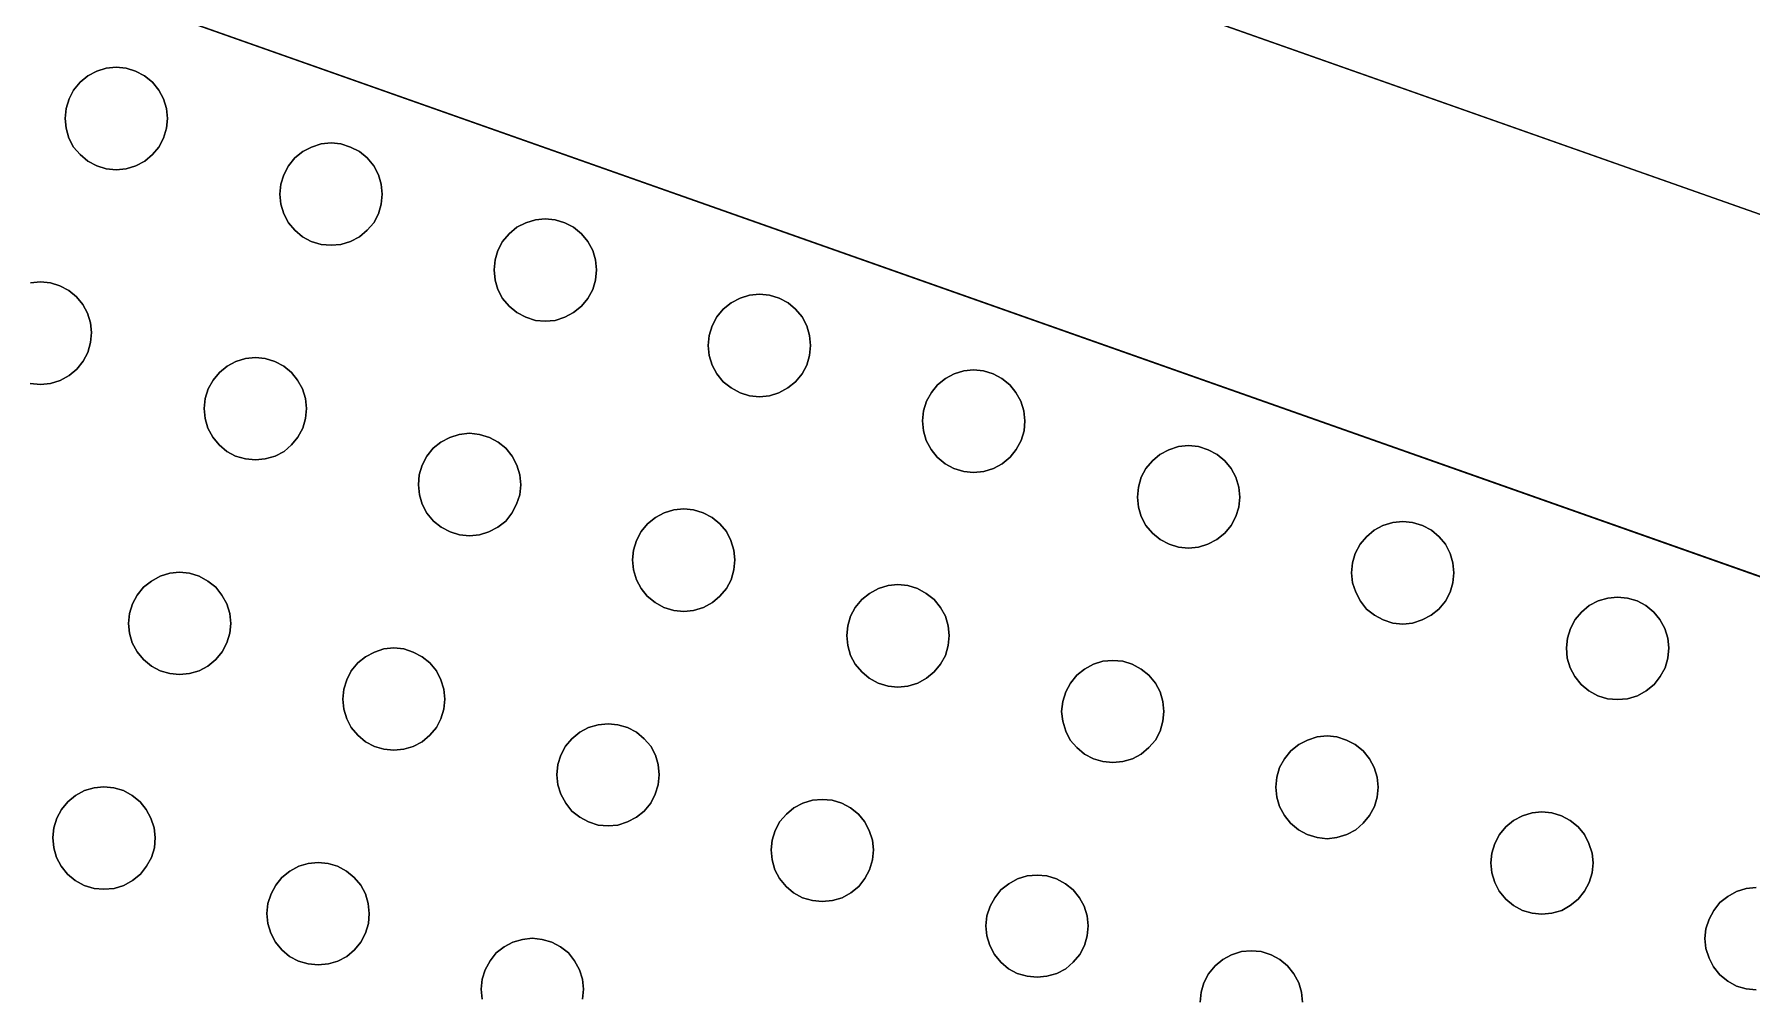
# Model space of a CAD drawing. Header units: metres. Extents: x 105014 to 106600, y 111320 to 118425.
# Drawn here: x 105896.67 to 105897.173, y 114674.623 to 114674.905 of the extents above; entities that cross this region are included whole.
import ezdxf

# ---------------------------------------------------------------- set-up
doc = ezdxf.new("R2010")
doc.units = ezdxf.units.M
doc.layers.add('20-EP-ZONA-DURA', color=253, linetype='CONTINUOUS', lineweight=13)
doc.layers.add('20-EP-ZONA-VERDE', color=84, linetype='CONTINUOUS', lineweight=13)

msp = doc.modelspace()

# ---------------------------------------------------------------- linework, layer by layer
at = {"layer": '20-EP-ZONA-DURA'}
for points in [[(105898.3959, 114674.4216), (105895.6123, 114675.4039), (105897.4357, 114680.3807), (105898.9413, 114679.8495), (105899.0043, 114678.0211), (105898.8214, 114676.2008), (105898.3959, 114674.4216)], [(105896.6789, 114674.8803), (105896.6792, 114674.8774), (105896.68, 114674.8745), (105896.6814, 114674.8719), (105896.6833, 114674.8697), (105896.6856, 114674.8678), (105896.6882, 114674.8664), (105896.691, 114674.8655), (105896.6939, 114674.8652), (105896.6968, 114674.8655), (105896.6997, 114674.8664), (105896.7023, 114674.8678), (105896.7045, 114674.8697), (105896.7064, 114674.8719), (105896.7078, 114674.8745), (105896.7086, 114674.8774), (105896.7089, 114674.8803), (105896.7086, 114674.8832), (105896.7078, 114674.886), (105896.7064, 114674.8886), (105896.7045, 114674.8909), (105896.7022, 114674.8928), (105896.6996, 114674.8941), (105896.6968, 114674.895), (105896.6939, 114674.8953), (105896.691, 114674.895), (105896.6882, 114674.8941), (105896.6856, 114674.8928), (105896.6833, 114674.8909), (105896.6814, 114674.8886), (105896.6801, 114674.886), (105896.6792, 114674.8832), (105896.6789, 114674.8803)], [(105896.7419, 114674.8581), (105896.7422, 114674.8552), (105896.743, 114674.8523), (105896.7444, 114674.8497), (105896.7463, 114674.8475), (105896.7485, 114674.8456), (105896.7511, 114674.8442), (105896.754, 114674.8433), (105896.7569, 114674.8431), (105896.7598, 114674.8433), (105896.7626, 114674.8442), (105896.7652, 114674.8456), (105896.7675, 114674.8475), (105896.7694, 114674.8497), (105896.7708, 114674.8523), (105896.7716, 114674.8552), (105896.7719, 114674.8581), (105896.7716, 114674.861), (105896.7708, 114674.8638), (105896.7694, 114674.8664), (105896.7675, 114674.8687), (105896.7652, 114674.8706), (105896.7626, 114674.8719), (105896.7598, 114674.8728), (105896.7569, 114674.8731), (105896.754, 114674.8728), (105896.7512, 114674.8719), (105896.7486, 114674.8706), (105896.7463, 114674.8687), (105896.7444, 114674.8664), (105896.743, 114674.8638), (105896.7422, 114674.861), (105896.7419, 114674.8581)], [(105896.8047, 114674.8359), (105896.805, 114674.8329), (105896.8058, 114674.8301), (105896.8072, 114674.8275), (105896.8091, 114674.8253), (105896.8114, 114674.8234), (105896.814, 114674.822), (105896.8168, 114674.8211), (105896.8197, 114674.8209), (105896.8226, 114674.8211), (105896.8254, 114674.822), (105896.828, 114674.8234), (105896.8303, 114674.8253), (105896.8322, 114674.8275), (105896.8336, 114674.8301), (105896.8344, 114674.8329), (105896.8347, 114674.8359), (105896.8344, 114674.8388), (105896.8336, 114674.8416), (105896.8322, 114674.8442), (105896.8303, 114674.8465), (105896.828, 114674.8484), (105896.8254, 114674.8497), (105896.8226, 114674.8506), (105896.8197, 114674.8509), (105896.8168, 114674.8506), (105896.814, 114674.8497), (105896.8114, 114674.8484), (105896.8091, 114674.8465), (105896.8072, 114674.8442), (105896.8058, 114674.8416), (105896.805, 114674.8388), (105896.8047, 114674.8359)], [(105896.8675, 114674.8137), (105896.8678, 114674.8108), (105896.8686, 114674.808), (105896.87, 114674.8054), (105896.8719, 114674.8031), (105896.8742, 114674.8013), (105896.8768, 114674.7999), (105896.8796, 114674.799), (105896.8825, 114674.7987), (105896.8854, 114674.799), (105896.8882, 114674.7999), (105896.8908, 114674.8013), (105896.8931, 114674.8031), (105896.895, 114674.8054), (105896.8964, 114674.808), (105896.8972, 114674.8108), (105896.8975, 114674.8137), (105896.8972, 114674.8167), (105896.8964, 114674.8195), (105896.895, 114674.8221), (105896.8931, 114674.8244), (105896.8909, 114674.8262), (105896.8883, 114674.8276), (105896.8854, 114674.8285), (105896.8825, 114674.8288), (105896.8796, 114674.8285), (105896.8768, 114674.8276), (105896.8742, 114674.8262), (105896.8719, 114674.8244), (105896.87, 114674.8221), (105896.8686, 114674.8195), (105896.8678, 114674.8167), (105896.8675, 114674.8137)], [(105896.7197, 114674.7953), (105896.72, 114674.7923), (105896.7208, 114674.7895), (105896.7222, 114674.7869), (105896.7241, 114674.7846), (105896.7263, 114674.7827), (105896.7289, 114674.7813), (105896.7318, 114674.7805), (105896.7347, 114674.7802), (105896.7376, 114674.7805), (105896.7405, 114674.7813), (105896.7431, 114674.7827), (105896.7453, 114674.7846), (105896.7472, 114674.7869), (105896.7486, 114674.7895), (105896.7494, 114674.7923), (105896.7497, 114674.7953), (105896.7494, 114674.7982), (105896.7485, 114674.801), (105896.7471, 114674.8036), (105896.7453, 114674.8058), (105896.743, 114674.8077), (105896.7404, 114674.809), (105896.7376, 114674.8099), (105896.7347, 114674.8102), (105896.7318, 114674.8099), (105896.729, 114674.809), (105896.7264, 114674.8077), (105896.7242, 114674.8058), (105896.7223, 114674.8036), (105896.7209, 114674.801), (105896.72, 114674.7982), (105896.7197, 114674.7953)], [(105896.9303, 114674.7917), (105896.9306, 114674.7887), (105896.9314, 114674.7859), (105896.9328, 114674.7833), (105896.9346, 114674.781), (105896.9369, 114674.7791), (105896.9395, 114674.7777), (105896.9424, 114674.7768), (105896.9453, 114674.7765), (105896.9483, 114674.7768), (105896.9511, 114674.7777), (105896.9537, 114674.7791), (105896.956, 114674.781), (105896.9578, 114674.7833), (105896.9592, 114674.7859), (105896.9601, 114674.7887), (105896.9603, 114674.7917), (105896.96, 114674.7946), (105896.9591, 114674.7974), (105896.9577, 114674.8), (105896.9559, 114674.8022), (105896.9536, 114674.8041), (105896.951, 114674.8054), (105896.9482, 114674.8063), (105896.9453, 114674.8066), (105896.9424, 114674.8063), (105896.9396, 114674.8054), (105896.937, 114674.8041), (105896.9347, 114674.8022), (105896.9329, 114674.8), (105896.9315, 114674.7974), (105896.9306, 114674.7946), (105896.9303, 114674.7917)], [(105896.7825, 114674.7729), (105896.7828, 114674.77), (105896.7836, 114674.7672), (105896.785, 114674.7646), (105896.7869, 114674.7623), (105896.7892, 114674.7605), (105896.7918, 114674.7591), (105896.7946, 114674.7582), (105896.7975, 114674.758), (105896.8004, 114674.7582), (105896.8032, 114674.7591), (105896.8058, 114674.7605), (105896.8081, 114674.7623), (105896.8099, 114674.7646), (105896.8113, 114674.7672), (105896.8122, 114674.77), (105896.8125, 114674.7729), (105896.8122, 114674.7758), (105896.8114, 114674.7787), (105896.81, 114674.7813), (105896.8081, 114674.7836), (105896.8059, 114674.7854), (105896.8033, 114674.7868), (105896.8004, 114674.7877), (105896.7975, 114674.788), (105896.7945, 114674.7877), (105896.7917, 114674.7868), (105896.7891, 114674.7854), (105896.7868, 114674.7836), (105896.785, 114674.7813), (105896.7836, 114674.7787), (105896.7827, 114674.7758), (105896.7825, 114674.7729)], [(105896.9933, 114674.7693), (105896.9936, 114674.7664), (105896.9944, 114674.7636), (105896.9958, 114674.761), (105896.9977, 114674.7587), (105897, 114674.7569), (105897.0026, 114674.7555), (105897.0054, 114674.7546), (105897.0083, 114674.7543), (105897.0112, 114674.7546), (105897.014, 114674.7555), (105897.0166, 114674.7569), (105897.0189, 114674.7587), (105897.0208, 114674.761), (105897.0222, 114674.7636), (105897.023, 114674.7664), (105897.0233, 114674.7693), (105897.023, 114674.7722), (105897.0222, 114674.7751), (105897.0208, 114674.7777), (105897.0189, 114674.7799), (105897.0167, 114674.7818), (105897.0141, 114674.7832), (105897.0112, 114674.7841), (105897.0083, 114674.7844), (105897.0054, 114674.7841), (105897.0025, 114674.7832), (105896.9999, 114674.7818), (105896.9977, 114674.7799), (105896.9958, 114674.7777), (105896.9944, 114674.7751), (105896.9936, 114674.7722), (105896.9933, 114674.7693)], [(105896.8453, 114674.7509), (105896.8456, 114674.748), (105896.8464, 114674.7451), (105896.8478, 114674.7425), (105896.8496, 114674.7403), (105896.8519, 114674.7384), (105896.8545, 114674.737), (105896.8574, 114674.7361), (105896.8603, 114674.7358), (105896.8632, 114674.7361), (105896.8661, 114674.737), (105896.8687, 114674.7384), (105896.8709, 114674.7403), (105896.8728, 114674.7425), (105896.8742, 114674.7451), (105896.875, 114674.748), (105896.8753, 114674.7509), (105896.875, 114674.7538), (105896.8741, 114674.7566), (105896.8728, 114674.7592), (105896.8709, 114674.7615), (105896.8686, 114674.7633), (105896.866, 114674.7647), (105896.8632, 114674.7656), (105896.8603, 114674.7659), (105896.8574, 114674.7656), (105896.8546, 114674.7647), (105896.852, 114674.7633), (105896.8497, 114674.7615), (105896.8478, 114674.7592), (105896.8464, 114674.7566), (105896.8456, 114674.7538), (105896.8453, 114674.7509)], [(105897.0561, 114674.7471), (105897.0564, 114674.7442), (105897.0573, 114674.7414), (105897.0587, 114674.7388), (105897.0605, 114674.7365), (105897.0628, 114674.7347), (105897.0654, 114674.7333), (105897.0682, 114674.7324), (105897.0711, 114674.7321), (105897.074, 114674.7324), (105897.0768, 114674.7333), (105897.0794, 114674.7347), (105897.0817, 114674.7365), (105897.0836, 114674.7388), (105897.085, 114674.7414), (105897.0858, 114674.7442), (105897.0861, 114674.7471), (105897.0858, 114674.75), (105897.085, 114674.7528), (105897.0836, 114674.7555), (105897.0818, 114674.7577), (105897.0795, 114674.7596), (105897.0769, 114674.761), (105897.074, 114674.7619), (105897.0711, 114674.7622), (105897.0682, 114674.7619), (105897.0653, 114674.761), (105897.0627, 114674.7596), (105897.0605, 114674.7577), (105897.0586, 114674.7555), (105897.0572, 114674.7528), (105897.0564, 114674.75), (105897.0561, 114674.7471)], [(105896.6975, 114674.7323), (105896.6978, 114674.7294), (105896.6986, 114674.7266), (105896.7, 114674.724), (105896.7019, 114674.7217), (105896.7042, 114674.7198), (105896.7068, 114674.7184), (105896.7096, 114674.7176), (105896.7125, 114674.7173), (105896.7154, 114674.7176), (105896.7182, 114674.7184), (105896.7208, 114674.7198), (105896.7231, 114674.7217), (105896.725, 114674.724), (105896.7263, 114674.7266), (105896.7272, 114674.7294), (105896.7275, 114674.7323), (105896.7272, 114674.7352), (105896.7263, 114674.738), (105896.7249, 114674.7406), (105896.7231, 114674.7429), (105896.7208, 114674.7447), (105896.7182, 114674.7461), (105896.7154, 114674.747), (105896.7125, 114674.7473), (105896.7096, 114674.747), (105896.7068, 114674.7461), (105896.7042, 114674.7447), (105896.7019, 114674.7429), (105896.7, 114674.7406), (105896.6987, 114674.738), (105896.6978, 114674.7352), (105896.6975, 114674.7323)], [(105896.9081, 114674.7287), (105896.9084, 114674.7258), (105896.9092, 114674.7229), (105896.9106, 114674.7203), (105896.9125, 114674.7181), (105896.9147, 114674.7162), (105896.9173, 114674.7148), (105896.9202, 114674.7139), (105896.9231, 114674.7136), (105896.926, 114674.7139), (105896.9289, 114674.7148), (105896.9315, 114674.7162), (105896.9337, 114674.7181), (105896.9356, 114674.7203), (105896.937, 114674.7229), (105896.9378, 114674.7258), (105896.9381, 114674.7287), (105896.9378, 114674.7316), (105896.937, 114674.7344), (105896.9356, 114674.737), (105896.9337, 114674.7393), (105896.9314, 114674.7411), (105896.9288, 114674.7425), (105896.926, 114674.7434), (105896.9231, 114674.7437), (105896.9202, 114674.7434), (105896.9174, 114674.7425), (105896.9148, 114674.7411), (105896.9125, 114674.7393), (105896.9106, 114674.737), (105896.9092, 114674.7344), (105896.9084, 114674.7316), (105896.9081, 114674.7287)], [(105897.1191, 114674.7251), (105897.1193, 114674.7221), (105897.1202, 114674.7193), (105897.1216, 114674.7167), (105897.1234, 114674.7144), (105897.1257, 114674.7125), (105897.1283, 114674.7111), (105897.1311, 114674.7102), (105897.1341, 114674.71), (105897.137, 114674.7102), (105897.1399, 114674.7111), (105897.1425, 114674.7125), (105897.1448, 114674.7144), (105897.1466, 114674.7167), (105897.148, 114674.7193), (105897.1488, 114674.7221), (105897.1491, 114674.7251), (105897.1488, 114674.728), (105897.1479, 114674.7308), (105897.1465, 114674.7334), (105897.1447, 114674.7356), (105897.1424, 114674.7375), (105897.1398, 114674.7389), (105897.137, 114674.7397), (105897.1341, 114674.74), (105897.1312, 114674.7397), (105897.1284, 114674.7389), (105897.1258, 114674.7375), (105897.1235, 114674.7356), (105897.1217, 114674.7334), (105897.1203, 114674.7308), (105897.1194, 114674.728), (105897.1191, 114674.7251)], [(105896.7603, 114674.7101), (105896.7606, 114674.7072), (105896.7615, 114674.7043), (105896.7628, 114674.7018), (105896.7647, 114674.6995), (105896.767, 114674.6976), (105896.7696, 114674.6962), (105896.7724, 114674.6954), (105896.7753, 114674.6951), (105896.7782, 114674.6954), (105896.781, 114674.6962), (105896.7836, 114674.6976), (105896.7859, 114674.6995), (105896.7878, 114674.7018), (105896.7891, 114674.7043), (105896.79, 114674.7072), (105896.7903, 114674.7101), (105896.79, 114674.713), (105896.7891, 114674.7158), (105896.7878, 114674.7184), (105896.7859, 114674.7207), (105896.7836, 114674.7225), (105896.781, 114674.7239), (105896.7782, 114674.7248), (105896.7753, 114674.7251), (105896.7724, 114674.7248), (105896.7696, 114674.7239), (105896.767, 114674.7225), (105896.7647, 114674.7207), (105896.7628, 114674.7184), (105896.7615, 114674.7158), (105896.7606, 114674.713), (105896.7603, 114674.7101)], [(105896.9711, 114674.7065), (105896.9714, 114674.7036), (105896.9723, 114674.7007), (105896.9736, 114674.6981), (105896.9755, 114674.6959), (105896.9778, 114674.694), (105896.9804, 114674.6926), (105896.9832, 114674.6918), (105896.9861, 114674.6915), (105896.989, 114674.6918), (105896.9919, 114674.6926), (105896.9944, 114674.694), (105896.9967, 114674.6959), (105896.9986, 114674.6981), (105897, 114674.7007), (105897.0008, 114674.7036), (105897.0011, 114674.7065), (105897.0008, 114674.7094), (105897, 114674.7122), (105896.9986, 114674.7148), (105896.9967, 114674.7171), (105896.9944, 114674.7189), (105896.9918, 114674.7203), (105896.989, 114674.7212), (105896.9861, 114674.7214), (105896.9832, 114674.7212), (105896.9804, 114674.7203), (105896.9778, 114674.7189), (105896.9755, 114674.7171), (105896.9737, 114674.7148), (105896.9723, 114674.7122), (105896.9714, 114674.7094), (105896.9711, 114674.7065)], [(105896.8231, 114674.6879), (105896.8234, 114674.685), (105896.8243, 114674.6822), (105896.8257, 114674.6796), (105896.8275, 114674.6773), (105896.8298, 114674.6755), (105896.8324, 114674.6741), (105896.8352, 114674.6732), (105896.8381, 114674.673), (105896.841, 114674.6732), (105896.8438, 114674.6741), (105896.8464, 114674.6755), (105896.8487, 114674.6773), (105896.8506, 114674.6796), (105896.8519, 114674.6822), (105896.8528, 114674.685), (105896.8531, 114674.6879), (105896.8528, 114674.6909), (105896.852, 114674.6937), (105896.8506, 114674.6963), (105896.8487, 114674.6985), (105896.8464, 114674.7004), (105896.8438, 114674.7018), (105896.841, 114674.7026), (105896.8381, 114674.7029), (105896.8352, 114674.7026), (105896.8324, 114674.7018), (105896.8298, 114674.7004), (105896.8275, 114674.6985), (105896.8256, 114674.6963), (105896.8243, 114674.6937), (105896.8234, 114674.6909), (105896.8231, 114674.6879)], [(105897.0339, 114674.6843), (105897.0342, 114674.6814), (105897.035, 114674.6786), (105897.0364, 114674.676), (105897.0382, 114674.6737), (105897.0405, 114674.6718), (105897.0431, 114674.6704), (105897.046, 114674.6695), (105897.0489, 114674.6692), (105897.0518, 114674.6695), (105897.0547, 114674.6704), (105897.0573, 114674.6718), (105897.0595, 114674.6737), (105897.0614, 114674.676), (105897.0628, 114674.6786), (105897.0636, 114674.6814), (105897.0639, 114674.6843), (105897.0636, 114674.6872), (105897.0627, 114674.6901), (105897.0614, 114674.6926), (105897.0595, 114674.6949), (105897.0572, 114674.6968), (105897.0546, 114674.6981), (105897.0518, 114674.699), (105897.0489, 114674.6993), (105897.046, 114674.699), (105897.0432, 114674.6981), (105897.0406, 114674.6968), (105897.0383, 114674.6949), (105897.0364, 114674.6926), (105897.035, 114674.6901), (105897.0342, 114674.6872), (105897.0339, 114674.6843)], [(105896.7053, 114674.6695), (105896.705, 114674.6724), (105896.7041, 114674.6752), (105896.7027, 114674.6778), (105896.7009, 114674.68), (105896.6986, 114674.6819), (105896.696, 114674.6833), (105896.6932, 114674.6841), (105896.6903, 114674.6844), (105896.6874, 114674.6841), (105896.6846, 114674.6833), (105896.682, 114674.6819), (105896.6797, 114674.68), (105896.6779, 114674.6778), (105896.6765, 114674.6752), (105896.6756, 114674.6724), (105896.6753, 114674.6695), (105896.6756, 114674.6665), (105896.6764, 114674.6637), (105896.6778, 114674.6611), (105896.6796, 114674.6588), (105896.6819, 114674.6569), (105896.6845, 114674.6555), (105896.6874, 114674.6546), (105896.6903, 114674.6544), (105896.6933, 114674.6546), (105896.6961, 114674.6555), (105896.6987, 114674.6569), (105896.701, 114674.6588), (105896.7028, 114674.6611), (105896.7042, 114674.6637), (105896.7051, 114674.6665), (105896.7053, 114674.6695)], [(105896.8859, 114674.6659), (105896.8862, 114674.663), (105896.887, 114674.6601), (105896.8884, 114674.6575), (105896.8903, 114674.6552), (105896.8925, 114674.6533), (105896.8951, 114674.6519), (105896.898, 114674.6511), (105896.9009, 114674.6508), (105896.9039, 114674.6511), (105896.9067, 114674.6519), (105896.9093, 114674.6533), (105896.9116, 114674.6552), (105896.9134, 114674.6575), (105896.9148, 114674.6601), (105896.9156, 114674.663), (105896.9159, 114674.6659), (105896.9156, 114674.6688), (105896.9147, 114674.6716), (105896.9133, 114674.6742), (105896.9115, 114674.6764), (105896.9092, 114674.6782), (105896.9066, 114674.6796), (105896.9038, 114674.6805), (105896.9009, 114674.6807), (105896.898, 114674.6805), (105896.8952, 114674.6796), (105896.8926, 114674.6782), (105896.8904, 114674.6764), (105896.8885, 114674.6742), (105896.8871, 114674.6716), (105896.8862, 114674.6688), (105896.8859, 114674.6659)], [(105897.0969, 114674.6621), (105897.0972, 114674.6592), (105897.0981, 114674.6564), (105897.0994, 114674.6538), (105897.1013, 114674.6515), (105897.1036, 114674.6496), (105897.1062, 114674.6482), (105897.109, 114674.6474), (105897.1119, 114674.6471), (105897.1148, 114674.6474), (105897.1177, 114674.6482), (105897.1202, 114674.6496), (105897.1225, 114674.6515), (105897.1244, 114674.6538), (105897.1258, 114674.6564), (105897.1266, 114674.6592), (105897.1269, 114674.6621), (105897.1266, 114674.665), (105897.1257, 114674.6678), (105897.1244, 114674.6704), (105897.1225, 114674.6727), (105897.1202, 114674.6745), (105897.1176, 114674.6759), (105897.1148, 114674.6768), (105897.1119, 114674.6771), (105897.109, 114674.6768), (105897.1062, 114674.6759), (105897.1036, 114674.6745), (105897.1013, 114674.6727), (105897.0995, 114674.6704), (105897.0981, 114674.6678), (105897.0972, 114674.665), (105897.0969, 114674.6621)], [(105896.7681, 114674.6473), (105896.7678, 114674.6502), (105896.767, 114674.653), (105896.7656, 114674.6556), (105896.7637, 114674.6578), (105896.7614, 114674.6597), (105896.7588, 114674.6611), (105896.756, 114674.6619), (105896.7531, 114674.6622), (105896.7502, 114674.6619), (105896.7474, 114674.6611), (105896.7448, 114674.6597), (105896.7425, 114674.6578), (105896.7407, 114674.6556), (105896.7393, 114674.653), (105896.7384, 114674.6502), (105896.7381, 114674.6473), (105896.7384, 114674.6443), (105896.7392, 114674.6415), (105896.7406, 114674.6389), (105896.7425, 114674.6366), (105896.7447, 114674.6347), (105896.7473, 114674.6333), (105896.7502, 114674.6325), (105896.7531, 114674.6322), (105896.7561, 114674.6325), (105896.7589, 114674.6333), (105896.7615, 114674.6347), (105896.7638, 114674.6366), (105896.7656, 114674.6389), (105896.767, 114674.6415), (105896.7679, 114674.6443), (105896.7681, 114674.6473)], [(105896.9489, 114674.6437), (105896.9492, 114674.6407), (105896.95, 114674.6379), (105896.9514, 114674.6353), (105896.9533, 114674.633), (105896.9555, 114674.6311), (105896.9581, 114674.6297), (105896.961, 114674.6289), (105896.9639, 114674.6286), (105896.9668, 114674.6289), (105896.9697, 114674.6297), (105896.9723, 114674.6311), (105896.9745, 114674.633), (105896.9764, 114674.6353), (105896.9778, 114674.6379), (105896.9786, 114674.6407), (105896.9789, 114674.6437), (105896.9786, 114674.6466), (105896.9777, 114674.6494), (105896.9763, 114674.6519), (105896.9745, 114674.6542), (105896.9722, 114674.656), (105896.9696, 114674.6574), (105896.9668, 114674.6583), (105896.9639, 114674.6585), (105896.961, 114674.6583), (105896.9582, 114674.6574), (105896.9556, 114674.656), (105896.9533, 114674.6542), (105896.9515, 114674.6519), (105896.9501, 114674.6494), (105896.9492, 114674.6466), (105896.9489, 114674.6437)]]:
    msp.add_lwpolyline(points, close=True, dxfattribs=at)
for points in [[(105894.4305, 114672.1783), (105895.5778, 114675.3099), (105898.3659, 114674.3261), (105898.3599, 114674.3079), (105898.1501, 114674.3809), (105898.1476, 114674.3829), (105898.1447, 114674.3842), (105898.1417, 114674.385), (105898.1385, 114674.3851), (105898.0877, 114674.4027), (105898.085, 114674.4049), (105898.0819, 114674.4064), (105898.0785, 114674.4071), (105898.0751, 114674.4071), (105898.0251, 114674.4245), (105898.0229, 114674.4265), (105898.0203, 114674.4281), (105898.0175, 114674.4291), (105898.0145, 114674.4295), (105898.0115, 114674.4293), (105897.9861, 114674.4381), (105897.8545, 114674.0605), (105897.7229, 114673.6827), (105897.5911, 114673.3051)], [(105896.6687, 114674.8026), (105896.6717, 114674.8023), (105896.6746, 114674.8026), (105896.6775, 114674.8035), (105896.6801, 114674.8049), (105896.6824, 114674.8068), (105896.6842, 114674.8091), (105896.6856, 114674.8117), (105896.6864, 114674.8146), (105896.6867, 114674.8175), (105896.6864, 114674.8204), (105896.6855, 114674.8232), (105896.6841, 114674.8258), (105896.6823, 114674.828), (105896.68, 114674.8299), (105896.6774, 114674.8312), (105896.6746, 114674.8321), (105896.6717, 114674.8324), (105896.6688, 114674.8321)], [(105897.1747, 114674.6549), (105897.1718, 114674.6546), (105897.169, 114674.6537), (105897.1664, 114674.6523), (105897.1641, 114674.6505), (105897.1623, 114674.6482), (105897.1609, 114674.6456), (105897.16, 114674.6428), (105897.1597, 114674.6399), (105897.1597, 114674.6399), (105897.16, 114674.637), (105897.1609, 114674.6342), (105897.1622, 114674.6316), (105897.1641, 114674.6293), (105897.1664, 114674.6274), (105897.169, 114674.626), (105897.1718, 114674.6252), (105897.1747, 114674.6249)], [(105896.8306, 114674.6222), (105896.8309, 114674.6251), (105896.8309, 114674.6251), (105896.8306, 114674.628), (105896.8297, 114674.6308), (105896.8283, 114674.6334), (105896.8265, 114674.6357), (105896.8242, 114674.6375), (105896.8216, 114674.6389), (105896.8188, 114674.6397), (105896.8159, 114674.64), (105896.813, 114674.6397), (105896.8102, 114674.6389), (105896.8076, 114674.6375), (105896.8053, 114674.6357), (105896.8035, 114674.6334), (105896.8021, 114674.6308), (105896.8012, 114674.628), (105896.8009, 114674.6251), (105896.8012, 114674.6222)], [(105897.0417, 114674.6213), (105897.0414, 114674.6242), (105897.0406, 114674.627), (105897.0392, 114674.6296), (105897.0373, 114674.6319), (105897.0351, 114674.6338), (105897.0325, 114674.6352), (105897.0296, 114674.6361), (105897.0267, 114674.6363), (105897.0238, 114674.6361), (105897.0209, 114674.6352), (105897.0184, 114674.6338), (105897.0161, 114674.6319), (105897.0142, 114674.6296), (105897.0128, 114674.627), (105897.012, 114674.6242), (105897.0117, 114674.6213)]]:
    msp.add_lwpolyline(points, dxfattribs=at)
at = {"layer": '20-EP-ZONA-VERDE'}
for points in [[(105898.3959, 114674.4216), (105898.5847, 114674.3549), (105900.8493, 114673.5559), (105900.8559, 114673.5535), (105900.8225, 114673.4593), (105900.8185, 114673.4607), (105898.5545, 114674.2595), (105898.3659, 114674.3261), (105895.5779, 114675.3099), (105895.6111, 114675.4043), (105898.3959, 114674.4216)], [(105896.7089, 114674.8803), (105896.7086, 114674.8774), (105896.7078, 114674.8745), (105896.7064, 114674.8719), (105896.7045, 114674.8697), (105896.7023, 114674.8678), (105896.6997, 114674.8664), (105896.6968, 114674.8655), (105896.6939, 114674.8652), (105896.691, 114674.8655), (105896.6882, 114674.8664), (105896.6856, 114674.8678), (105896.6833, 114674.8697), (105896.6814, 114674.8719), (105896.68, 114674.8745), (105896.6792, 114674.8774), (105896.6789, 114674.8803), (105896.6792, 114674.8832), (105896.6801, 114674.886), (105896.6814, 114674.8886), (105896.6833, 114674.8909), (105896.6856, 114674.8928), (105896.6882, 114674.8941), (105896.691, 114674.895), (105896.6939, 114674.8953), (105896.6968, 114674.895), (105896.6996, 114674.8941), (105896.7022, 114674.8928), (105896.7045, 114674.8909), (105896.7064, 114674.8886), (105896.7078, 114674.886), (105896.7086, 114674.8832), (105896.7089, 114674.8803)], [(105896.7719, 114674.8581), (105896.7716, 114674.8552), (105896.7708, 114674.8523), (105896.7694, 114674.8497), (105896.7675, 114674.8475), (105896.7652, 114674.8456), (105896.7626, 114674.8442), (105896.7598, 114674.8433), (105896.7569, 114674.8431), (105896.754, 114674.8433), (105896.7511, 114674.8442), (105896.7485, 114674.8456), (105896.7463, 114674.8475), (105896.7444, 114674.8497), (105896.743, 114674.8523), (105896.7422, 114674.8552), (105896.7419, 114674.8581), (105896.7422, 114674.861), (105896.743, 114674.8638), (105896.7444, 114674.8664), (105896.7463, 114674.8687), (105896.7486, 114674.8706), (105896.7512, 114674.8719), (105896.754, 114674.8728), (105896.7569, 114674.8731), (105896.7598, 114674.8728), (105896.7626, 114674.8719), (105896.7652, 114674.8706), (105896.7675, 114674.8687), (105896.7694, 114674.8664), (105896.7708, 114674.8638), (105896.7716, 114674.861), (105896.7719, 114674.8581)], [(105896.8347, 114674.8359), (105896.8344, 114674.8329), (105896.8336, 114674.8301), (105896.8322, 114674.8275), (105896.8303, 114674.8253), (105896.828, 114674.8234), (105896.8254, 114674.822), (105896.8226, 114674.8211), (105896.8197, 114674.8209), (105896.8168, 114674.8211), (105896.814, 114674.822), (105896.8114, 114674.8234), (105896.8091, 114674.8253), (105896.8072, 114674.8275), (105896.8058, 114674.8301), (105896.805, 114674.8329), (105896.8047, 114674.8359), (105896.805, 114674.8388), (105896.8058, 114674.8416), (105896.8072, 114674.8442), (105896.8091, 114674.8465), (105896.8114, 114674.8484), (105896.814, 114674.8497), (105896.8168, 114674.8506), (105896.8197, 114674.8509), (105896.8226, 114674.8506), (105896.8254, 114674.8497), (105896.828, 114674.8484), (105896.8303, 114674.8465), (105896.8322, 114674.8442), (105896.8336, 114674.8416), (105896.8344, 114674.8388), (105896.8347, 114674.8359)], [(105896.8975, 114674.8137), (105896.8972, 114674.8108), (105896.8964, 114674.808), (105896.895, 114674.8054), (105896.8931, 114674.8031), (105896.8908, 114674.8013), (105896.8882, 114674.7999), (105896.8854, 114674.799), (105896.8825, 114674.7987), (105896.8796, 114674.799), (105896.8768, 114674.7999), (105896.8742, 114674.8013), (105896.8719, 114674.8031), (105896.87, 114674.8054), (105896.8686, 114674.808), (105896.8678, 114674.8108), (105896.8675, 114674.8137), (105896.8678, 114674.8167), (105896.8686, 114674.8195), (105896.87, 114674.8221), (105896.8719, 114674.8244), (105896.8742, 114674.8262), (105896.8768, 114674.8276), (105896.8796, 114674.8285), (105896.8825, 114674.8288), (105896.8854, 114674.8285), (105896.8883, 114674.8276), (105896.8909, 114674.8262), (105896.8931, 114674.8244), (105896.895, 114674.8221), (105896.8964, 114674.8195), (105896.8972, 114674.8167), (105896.8975, 114674.8137)], [(105896.7497, 114674.7953), (105896.7494, 114674.7923), (105896.7486, 114674.7895), (105896.7472, 114674.7869), (105896.7453, 114674.7846), (105896.7431, 114674.7827), (105896.7405, 114674.7813), (105896.7376, 114674.7805), (105896.7347, 114674.7802), (105896.7318, 114674.7805), (105896.7289, 114674.7813), (105896.7263, 114674.7827), (105896.7241, 114674.7846), (105896.7222, 114674.7869), (105896.7208, 114674.7895), (105896.72, 114674.7923), (105896.7197, 114674.7953), (105896.72, 114674.7982), (105896.7209, 114674.801), (105896.7223, 114674.8036), (105896.7242, 114674.8058), (105896.7264, 114674.8077), (105896.729, 114674.809), (105896.7318, 114674.8099), (105896.7347, 114674.8102), (105896.7376, 114674.8099), (105896.7404, 114674.809), (105896.743, 114674.8077), (105896.7453, 114674.8058), (105896.7471, 114674.8036), (105896.7485, 114674.801), (105896.7494, 114674.7982), (105896.7497, 114674.7953)], [(105896.9603, 114674.7917), (105896.9601, 114674.7887), (105896.9592, 114674.7859), (105896.9578, 114674.7833), (105896.956, 114674.781), (105896.9537, 114674.7791), (105896.9511, 114674.7777), (105896.9483, 114674.7768), (105896.9453, 114674.7765), (105896.9424, 114674.7768), (105896.9395, 114674.7777), (105896.9369, 114674.7791), (105896.9346, 114674.781), (105896.9328, 114674.7833), (105896.9314, 114674.7859), (105896.9306, 114674.7887), (105896.9303, 114674.7917), (105896.9306, 114674.7946), (105896.9315, 114674.7974), (105896.9329, 114674.8), (105896.9347, 114674.8022), (105896.937, 114674.8041), (105896.9396, 114674.8054), (105896.9424, 114674.8063), (105896.9453, 114674.8066), (105896.9482, 114674.8063), (105896.951, 114674.8054), (105896.9536, 114674.8041), (105896.9559, 114674.8022), (105896.9577, 114674.8), (105896.9591, 114674.7974), (105896.96, 114674.7946), (105896.9603, 114674.7917)], [(105896.8125, 114674.7729), (105896.8122, 114674.77), (105896.8113, 114674.7672), (105896.8099, 114674.7646), (105896.8081, 114674.7623), (105896.8058, 114674.7605), (105896.8032, 114674.7591), (105896.8004, 114674.7582), (105896.7975, 114674.758), (105896.7946, 114674.7582), (105896.7918, 114674.7591), (105896.7892, 114674.7605), (105896.7869, 114674.7623), (105896.785, 114674.7646), (105896.7836, 114674.7672), (105896.7828, 114674.77), (105896.7825, 114674.7729), (105896.7827, 114674.7758), (105896.7836, 114674.7787), (105896.785, 114674.7813), (105896.7868, 114674.7836), (105896.7891, 114674.7854), (105896.7917, 114674.7868), (105896.7945, 114674.7877), (105896.7975, 114674.788), (105896.8004, 114674.7877), (105896.8033, 114674.7868), (105896.8059, 114674.7854), (105896.8081, 114674.7836), (105896.81, 114674.7813), (105896.8114, 114674.7787), (105896.8122, 114674.7758), (105896.8125, 114674.7729)], [(105897.0233, 114674.7693), (105897.023, 114674.7664), (105897.0222, 114674.7636), (105897.0208, 114674.761), (105897.0189, 114674.7587), (105897.0166, 114674.7569), (105897.014, 114674.7555), (105897.0112, 114674.7546), (105897.0083, 114674.7543), (105897.0054, 114674.7546), (105897.0026, 114674.7555), (105897, 114674.7569), (105896.9977, 114674.7587), (105896.9958, 114674.761), (105896.9944, 114674.7636), (105896.9936, 114674.7664), (105896.9933, 114674.7693), (105896.9936, 114674.7722), (105896.9944, 114674.7751), (105896.9958, 114674.7777), (105896.9977, 114674.7799), (105896.9999, 114674.7818), (105897.0025, 114674.7832), (105897.0054, 114674.7841), (105897.0083, 114674.7844), (105897.0112, 114674.7841), (105897.0141, 114674.7832), (105897.0167, 114674.7818), (105897.0189, 114674.7799), (105897.0208, 114674.7777), (105897.0222, 114674.7751), (105897.023, 114674.7722), (105897.0233, 114674.7693)], [(105896.8753, 114674.7509), (105896.875, 114674.748), (105896.8742, 114674.7451), (105896.8728, 114674.7425), (105896.8709, 114674.7403), (105896.8687, 114674.7384), (105896.8661, 114674.737), (105896.8632, 114674.7361), (105896.8603, 114674.7358), (105896.8574, 114674.7361), (105896.8545, 114674.737), (105896.8519, 114674.7384), (105896.8496, 114674.7403), (105896.8478, 114674.7425), (105896.8464, 114674.7451), (105896.8456, 114674.748), (105896.8453, 114674.7509), (105896.8456, 114674.7538), (105896.8464, 114674.7566), (105896.8478, 114674.7592), (105896.8497, 114674.7615), (105896.852, 114674.7633), (105896.8546, 114674.7647), (105896.8574, 114674.7656), (105896.8603, 114674.7659), (105896.8632, 114674.7656), (105896.866, 114674.7647), (105896.8686, 114674.7633), (105896.8709, 114674.7615), (105896.8728, 114674.7592), (105896.8741, 114674.7566), (105896.875, 114674.7538), (105896.8753, 114674.7509)], [(105897.0861, 114674.7471), (105897.0858, 114674.7442), (105897.085, 114674.7414), (105897.0836, 114674.7388), (105897.0817, 114674.7365), (105897.0794, 114674.7347), (105897.0768, 114674.7333), (105897.074, 114674.7324), (105897.0711, 114674.7321), (105897.0682, 114674.7324), (105897.0654, 114674.7333), (105897.0628, 114674.7347), (105897.0605, 114674.7365), (105897.0587, 114674.7388), (105897.0573, 114674.7414), (105897.0564, 114674.7442), (105897.0561, 114674.7471), (105897.0564, 114674.75), (105897.0572, 114674.7528), (105897.0586, 114674.7555), (105897.0605, 114674.7577), (105897.0627, 114674.7596), (105897.0653, 114674.761), (105897.0682, 114674.7619), (105897.0711, 114674.7622), (105897.074, 114674.7619), (105897.0769, 114674.761), (105897.0795, 114674.7596), (105897.0818, 114674.7577), (105897.0836, 114674.7555), (105897.085, 114674.7528), (105897.0858, 114674.75), (105897.0861, 114674.7471)], [(105896.7275, 114674.7323), (105896.7272, 114674.7294), (105896.7263, 114674.7266), (105896.725, 114674.724), (105896.7231, 114674.7217), (105896.7208, 114674.7198), (105896.7182, 114674.7184), (105896.7154, 114674.7176), (105896.7125, 114674.7173), (105896.7096, 114674.7176), (105896.7068, 114674.7184), (105896.7042, 114674.7198), (105896.7019, 114674.7217), (105896.7, 114674.724), (105896.6986, 114674.7266), (105896.6978, 114674.7294), (105896.6975, 114674.7323), (105896.6978, 114674.7352), (105896.6987, 114674.738), (105896.7, 114674.7406), (105896.7019, 114674.7429), (105896.7042, 114674.7447), (105896.7068, 114674.7461), (105896.7096, 114674.747), (105896.7125, 114674.7473), (105896.7154, 114674.747), (105896.7182, 114674.7461), (105896.7208, 114674.7447), (105896.7231, 114674.7429), (105896.7249, 114674.7406), (105896.7263, 114674.738), (105896.7272, 114674.7352), (105896.7275, 114674.7323)], [(105896.9381, 114674.7287), (105896.9378, 114674.7258), (105896.937, 114674.7229), (105896.9356, 114674.7203), (105896.9337, 114674.7181), (105896.9315, 114674.7162), (105896.9289, 114674.7148), (105896.926, 114674.7139), (105896.9231, 114674.7136), (105896.9202, 114674.7139), (105896.9173, 114674.7148), (105896.9147, 114674.7162), (105896.9125, 114674.7181), (105896.9106, 114674.7203), (105896.9092, 114674.7229), (105896.9084, 114674.7258), (105896.9081, 114674.7287), (105896.9084, 114674.7316), (105896.9092, 114674.7344), (105896.9106, 114674.737), (105896.9125, 114674.7393), (105896.9148, 114674.7411), (105896.9174, 114674.7425), (105896.9202, 114674.7434), (105896.9231, 114674.7437), (105896.926, 114674.7434), (105896.9288, 114674.7425), (105896.9314, 114674.7411), (105896.9337, 114674.7393), (105896.9356, 114674.737), (105896.937, 114674.7344), (105896.9378, 114674.7316), (105896.9381, 114674.7287)], [(105897.1491, 114674.7251), (105897.1488, 114674.7221), (105897.148, 114674.7193), (105897.1466, 114674.7167), (105897.1448, 114674.7144), (105897.1425, 114674.7125), (105897.1399, 114674.7111), (105897.137, 114674.7102), (105897.1341, 114674.71), (105897.1311, 114674.7102), (105897.1283, 114674.7111), (105897.1257, 114674.7125), (105897.1234, 114674.7144), (105897.1216, 114674.7167), (105897.1202, 114674.7193), (105897.1193, 114674.7221), (105897.1191, 114674.7251), (105897.1194, 114674.728), (105897.1203, 114674.7308), (105897.1217, 114674.7334), (105897.1235, 114674.7356), (105897.1258, 114674.7375), (105897.1284, 114674.7389), (105897.1312, 114674.7397), (105897.1341, 114674.74), (105897.137, 114674.7397), (105897.1398, 114674.7389), (105897.1424, 114674.7375), (105897.1447, 114674.7356), (105897.1465, 114674.7334), (105897.1479, 114674.7308), (105897.1488, 114674.728), (105897.1491, 114674.7251)], [(105896.7903, 114674.7101), (105896.79, 114674.7072), (105896.7891, 114674.7043), (105896.7878, 114674.7018), (105896.7859, 114674.6995), (105896.7836, 114674.6976), (105896.781, 114674.6962), (105896.7782, 114674.6954), (105896.7753, 114674.6951), (105896.7724, 114674.6954), (105896.7696, 114674.6962), (105896.767, 114674.6976), (105896.7647, 114674.6995), (105896.7628, 114674.7018), (105896.7615, 114674.7043), (105896.7606, 114674.7072), (105896.7603, 114674.7101), (105896.7606, 114674.713), (105896.7615, 114674.7158), (105896.7628, 114674.7184), (105896.7647, 114674.7207), (105896.767, 114674.7225), (105896.7696, 114674.7239), (105896.7724, 114674.7248), (105896.7753, 114674.7251), (105896.7782, 114674.7248), (105896.781, 114674.7239), (105896.7836, 114674.7225), (105896.7859, 114674.7207), (105896.7878, 114674.7184), (105896.7891, 114674.7158), (105896.79, 114674.713), (105896.7903, 114674.7101)], [(105897.0011, 114674.7065), (105897.0008, 114674.7036), (105897, 114674.7007), (105896.9986, 114674.6981), (105896.9967, 114674.6959), (105896.9944, 114674.694), (105896.9919, 114674.6926), (105896.989, 114674.6918), (105896.9861, 114674.6915), (105896.9832, 114674.6918), (105896.9804, 114674.6926), (105896.9778, 114674.694), (105896.9755, 114674.6959), (105896.9736, 114674.6981), (105896.9723, 114674.7007), (105896.9714, 114674.7036), (105896.9711, 114674.7065), (105896.9714, 114674.7094), (105896.9723, 114674.7122), (105896.9737, 114674.7148), (105896.9755, 114674.7171), (105896.9778, 114674.7189), (105896.9804, 114674.7203), (105896.9832, 114674.7212), (105896.9861, 114674.7214), (105896.989, 114674.7212), (105896.9918, 114674.7203), (105896.9944, 114674.7189), (105896.9967, 114674.7171), (105896.9986, 114674.7148), (105897, 114674.7122), (105897.0008, 114674.7094), (105897.0011, 114674.7065)], [(105896.8531, 114674.6879), (105896.8528, 114674.685), (105896.8519, 114674.6822), (105896.8506, 114674.6796), (105896.8487, 114674.6773), (105896.8464, 114674.6755), (105896.8438, 114674.6741), (105896.841, 114674.6732), (105896.8381, 114674.673), (105896.8352, 114674.6732), (105896.8324, 114674.6741), (105896.8298, 114674.6755), (105896.8275, 114674.6773), (105896.8257, 114674.6796), (105896.8243, 114674.6822), (105896.8234, 114674.685), (105896.8231, 114674.6879), (105896.8234, 114674.6909), (105896.8243, 114674.6937), (105896.8256, 114674.6963), (105896.8275, 114674.6985), (105896.8298, 114674.7004), (105896.8324, 114674.7018), (105896.8352, 114674.7026), (105896.8381, 114674.7029), (105896.841, 114674.7026), (105896.8438, 114674.7018), (105896.8464, 114674.7004), (105896.8487, 114674.6985), (105896.8506, 114674.6963), (105896.852, 114674.6937), (105896.8528, 114674.6909), (105896.8531, 114674.6879)], [(105897.0639, 114674.6843), (105897.0636, 114674.6814), (105897.0628, 114674.6786), (105897.0614, 114674.676), (105897.0595, 114674.6737), (105897.0573, 114674.6718), (105897.0547, 114674.6704), (105897.0518, 114674.6695), (105897.0489, 114674.6692), (105897.046, 114674.6695), (105897.0431, 114674.6704), (105897.0405, 114674.6718), (105897.0382, 114674.6737), (105897.0364, 114674.676), (105897.035, 114674.6786), (105897.0342, 114674.6814), (105897.0339, 114674.6843), (105897.0342, 114674.6872), (105897.035, 114674.6901), (105897.0364, 114674.6926), (105897.0383, 114674.6949), (105897.0406, 114674.6968), (105897.0432, 114674.6981), (105897.046, 114674.699), (105897.0489, 114674.6993), (105897.0518, 114674.699), (105897.0546, 114674.6981), (105897.0572, 114674.6968), (105897.0595, 114674.6949), (105897.0614, 114674.6926), (105897.0627, 114674.6901), (105897.0636, 114674.6872), (105897.0639, 114674.6843)], [(105896.7053, 114674.6695), (105896.7051, 114674.6665), (105896.7042, 114674.6637), (105896.7028, 114674.6611), (105896.701, 114674.6588), (105896.6987, 114674.6569), (105896.6961, 114674.6555), (105896.6933, 114674.6546), (105896.6903, 114674.6544), (105896.6874, 114674.6546), (105896.6845, 114674.6555), (105896.6819, 114674.6569), (105896.6796, 114674.6588), (105896.6778, 114674.6611), (105896.6764, 114674.6637), (105896.6756, 114674.6665), (105896.6753, 114674.6695), (105896.6756, 114674.6724), (105896.6765, 114674.6752), (105896.6779, 114674.6778), (105896.6797, 114674.68), (105896.682, 114674.6819), (105896.6846, 114674.6833), (105896.6874, 114674.6841), (105896.6903, 114674.6844), (105896.6932, 114674.6841), (105896.696, 114674.6833), (105896.6986, 114674.6819), (105896.7009, 114674.68), (105896.7027, 114674.6778), (105896.7041, 114674.6752), (105896.705, 114674.6724), (105896.7053, 114674.6695)], [(105896.9159, 114674.6659), (105896.9156, 114674.663), (105896.9148, 114674.6601), (105896.9134, 114674.6575), (105896.9116, 114674.6552), (105896.9093, 114674.6533), (105896.9067, 114674.6519), (105896.9039, 114674.6511), (105896.9009, 114674.6508), (105896.898, 114674.6511), (105896.8951, 114674.6519), (105896.8925, 114674.6533), (105896.8903, 114674.6552), (105896.8884, 114674.6575), (105896.887, 114674.6601), (105896.8862, 114674.663), (105896.8859, 114674.6659), (105896.8862, 114674.6688), (105896.8871, 114674.6716), (105896.8885, 114674.6742), (105896.8904, 114674.6764), (105896.8926, 114674.6782), (105896.8952, 114674.6796), (105896.898, 114674.6805), (105896.9009, 114674.6807), (105896.9038, 114674.6805), (105896.9066, 114674.6796), (105896.9092, 114674.6782), (105896.9115, 114674.6764), (105896.9133, 114674.6742), (105896.9147, 114674.6716), (105896.9156, 114674.6688), (105896.9159, 114674.6659)], [(105897.1269, 114674.6621), (105897.1266, 114674.6592), (105897.1258, 114674.6564), (105897.1244, 114674.6538), (105897.1225, 114674.6515), (105897.1202, 114674.6496), (105897.1177, 114674.6482), (105897.1148, 114674.6474), (105897.1119, 114674.6471), (105897.109, 114674.6474), (105897.1062, 114674.6482), (105897.1036, 114674.6496), (105897.1013, 114674.6515), (105897.0994, 114674.6538), (105897.0981, 114674.6564), (105897.0972, 114674.6592), (105897.0969, 114674.6621), (105897.0972, 114674.665), (105897.0981, 114674.6678), (105897.0995, 114674.6704), (105897.1013, 114674.6727), (105897.1036, 114674.6745), (105897.1062, 114674.6759), (105897.109, 114674.6768), (105897.1119, 114674.6771), (105897.1148, 114674.6768), (105897.1176, 114674.6759), (105897.1202, 114674.6745), (105897.1225, 114674.6727), (105897.1244, 114674.6704), (105897.1257, 114674.6678), (105897.1266, 114674.665), (105897.1269, 114674.6621)], [(105896.7681, 114674.6473), (105896.7679, 114674.6443), (105896.767, 114674.6415), (105896.7656, 114674.6389), (105896.7638, 114674.6366), (105896.7615, 114674.6347), (105896.7589, 114674.6333), (105896.7561, 114674.6325), (105896.7531, 114674.6322), (105896.7502, 114674.6325), (105896.7473, 114674.6333), (105896.7447, 114674.6347), (105896.7425, 114674.6366), (105896.7406, 114674.6389), (105896.7392, 114674.6415), (105896.7384, 114674.6443), (105896.7381, 114674.6473), (105896.7384, 114674.6502), (105896.7393, 114674.653), (105896.7407, 114674.6556), (105896.7425, 114674.6578), (105896.7448, 114674.6597), (105896.7474, 114674.6611), (105896.7502, 114674.6619), (105896.7531, 114674.6622), (105896.756, 114674.6619), (105896.7588, 114674.6611), (105896.7614, 114674.6597), (105896.7637, 114674.6578), (105896.7656, 114674.6556), (105896.767, 114674.653), (105896.7678, 114674.6502), (105896.7681, 114674.6473)], [(105896.9789, 114674.6437), (105896.9786, 114674.6407), (105896.9778, 114674.6379), (105896.9764, 114674.6353), (105896.9745, 114674.633), (105896.9723, 114674.6311), (105896.9697, 114674.6297), (105896.9668, 114674.6289), (105896.9639, 114674.6286), (105896.961, 114674.6289), (105896.9581, 114674.6297), (105896.9555, 114674.6311), (105896.9533, 114674.633), (105896.9514, 114674.6353), (105896.95, 114674.6379), (105896.9492, 114674.6407), (105896.9489, 114674.6437), (105896.9492, 114674.6466), (105896.9501, 114674.6494), (105896.9515, 114674.6519), (105896.9533, 114674.6542), (105896.9556, 114674.656), (105896.9582, 114674.6574), (105896.961, 114674.6583), (105896.9639, 114674.6585), (105896.9668, 114674.6583), (105896.9696, 114674.6574), (105896.9722, 114674.656), (105896.9745, 114674.6542), (105896.9763, 114674.6519), (105896.9777, 114674.6494), (105896.9786, 114674.6466), (105896.9789, 114674.6437)]]:
    msp.add_lwpolyline(points, close=True, dxfattribs=at)
for points in [[(105896.6688, 114674.8321), (105896.6717, 114674.8324), (105896.6746, 114674.8321), (105896.6774, 114674.8312), (105896.68, 114674.8299), (105896.6823, 114674.828), (105896.6841, 114674.8258), (105896.6855, 114674.8232), (105896.6864, 114674.8204), (105896.6867, 114674.8175), (105896.6867, 114674.8175), (105896.6864, 114674.8146), (105896.6856, 114674.8117), (105896.6842, 114674.8091), (105896.6824, 114674.8068), (105896.6801, 114674.8049), (105896.6775, 114674.8035), (105896.6746, 114674.8026), (105896.6717, 114674.8023), (105896.6687, 114674.8026)], [(105897.1747, 114674.6249), (105897.1718, 114674.6252), (105897.169, 114674.626), (105897.1664, 114674.6274), (105897.1641, 114674.6293), (105897.1622, 114674.6316), (105897.1609, 114674.6342), (105897.16, 114674.637), (105897.1597, 114674.6399), (105897.16, 114674.6428), (105897.1609, 114674.6456), (105897.1623, 114674.6482), (105897.1641, 114674.6505), (105897.1664, 114674.6523), (105897.169, 114674.6537), (105897.1718, 114674.6546), (105897.1747, 114674.6549)], [(105896.8012, 114674.6222), (105896.8009, 114674.6251), (105896.8012, 114674.628), (105896.8021, 114674.6308), (105896.8035, 114674.6334), (105896.8053, 114674.6357), (105896.8076, 114674.6375), (105896.8102, 114674.6389), (105896.813, 114674.6397), (105896.8159, 114674.64), (105896.8188, 114674.6397), (105896.8216, 114674.6389), (105896.8242, 114674.6375), (105896.8265, 114674.6357), (105896.8283, 114674.6334), (105896.8297, 114674.6308), (105896.8306, 114674.628), (105896.8309, 114674.6251), (105896.8309, 114674.6251), (105896.8306, 114674.6222)], [(105897.0117, 114674.6213), (105897.012, 114674.6242), (105897.0128, 114674.627), (105897.0142, 114674.6296), (105897.0161, 114674.6319), (105897.0184, 114674.6338), (105897.0209, 114674.6352), (105897.0238, 114674.6361), (105897.0267, 114674.6363), (105897.0296, 114674.6361), (105897.0325, 114674.6352), (105897.0351, 114674.6338), (105897.0373, 114674.6319), (105897.0392, 114674.6296), (105897.0406, 114674.627), (105897.0414, 114674.6242), (105897.0417, 114674.6213)]]:
    msp.add_lwpolyline(points, dxfattribs=at)

doc.saveas('drawing.dxf')
